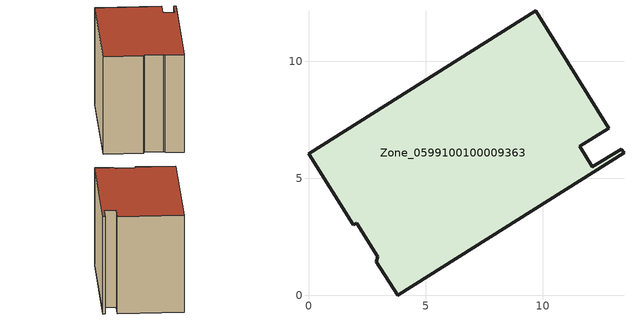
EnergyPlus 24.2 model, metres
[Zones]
Zone_0599100100009363
 floor ground (C_G): 2.96,1.63 2.05,3.07 1.91,3.02 0,6.05 9.7,12.15 12.84,7.14 11.59,6.36 12.13,5.48 13.36,6.24 13.48,6.08 3.81,0 2.9,1.43 z0
 wall outside (C_F): 9.7,12.15 0,6.05 1.91,3.02 2.05,3.07 2.96,1.63 2.9,1.43 3.81,0 13.48,6.08 13.36,6.24 12.13,5.48 11.59,6.36 12.84,7.14 9.7,12.15 z0:9.17
 roof outside (C_R): 2.9,1.43 3.81,0 13.48,6.08 13.36,6.24 12.13,5.48 11.59,6.36 12.84,7.14 9.7,12.15 0,6.05 1.91,3.02 2.05,3.07 2.96,1.63 z9.17
[BUILDING]
Pand.0599100100009363: North Axis=0; Terrain=City; Loads Convergence Tolerance Value=0.04; Temperature Convergence Tolerance Value=0.4; Solar Distribution=FullExterior; Maximum Number of Warmup Days=25; Minimum Number of Warmup Days=1
[Site:Location]
Rotterdam.The.Hague.AP_ZH_NLD Design_Conditions: Latitude=51.96; Longitude=4.45; Time Zone=1; Elevation=-4.5
[SITE:GROUNDTEMPERATURE:BUILDINGSURFACE]
18, 18, 18, 18, 18, 18, 18, 18, 18, 18, 18, 18
[MATERIAL] Thermal Absorptance=0.9; Solar Absorptance=0.7; Visible Absorptance=0.7
Name | Roughness | Thickness | Conductivity | Density | Specific Heat
G.TI.2015-2018 | MediumSmooth | 0.15 | 0.0428571 | 540 | 1210
F.TI.2015-2018 | Rough | 0.3 | 0.0666667 | 1920 | 840
R.TI.2015-2018 | MediumRough | 0.2 | 0.0333333 | 1500 | 1000
[CONSTRUCTION]
C_G: G.TI.2015-2018
C_F: F.TI.2015-2018
C_R: R.TI.2015-2018
[ZONE]
Zone_0599100100009363: Type=1; Multiplier=1; Ceiling Height=Autocalculate; Volume=Autocalculate; Floor Area=autocalculate; Part of Total Floor Area=Yes
[ZONEINFILTRATION:DESIGNFLOWRATE]
Infil_Zone_0599100100009363: Zone or ZoneList or Space or SpaceList=Zone_0599100100009363; Schedule=AlwaysOn; Design Flow Rate Calculation Method=Flow/Area; Flow Rate per Floor Area=0.0015; Constant Term Coefficient=1; Temperature Term Coefficient=0; Velocity Term Coefficient=0; Velocity Squared Term Coefficient=0
[HVACTEMPLATE:ZONE:IDEALLOADSAIRSYSTEM]
Zone_0599100100009363: Maximum Heating Supply Air Temperature=50; Minimum Cooling Supply Air Temperature=13; Maximum Heating Supply Air Humidity Ratio=0.0156; Minimum Cooling Supply Air Humidity Ratio=0.0077; Heating Limit=NoLimit; Cooling Limit=NoLimit; Dehumidification Control Type=ConstantSensibleHeatRatio; Cooling Sensible Heat Ratio=0.7; Dehumidification Setpoint=60; Humidification Control Type=None; Humidification Setpoint=30; Outdoor Air Method=None; Outdoor Air Flow Rate per Person=0.00944; Outdoor Air Flow Rate per Zone Floor Area=0; Outdoor Air Flow Rate per Zone=0; Demand Controlled Ventilation Type=None; Outdoor Air Economizer Type=NoEconomizer; Heat Recovery Type=None; Sensible Heat Recovery Effectiveness=0.7; Latent Heat Recovery Effectiveness=0.65
[ZONECONTROL:THERMOSTAT]
ThermostatControl_Zone_0599100100009363: Zone or ZoneList=Zone_0599100100009363; Control Type Schedule=DualSetpointControlType; Control 1=Thermostat_Zone_0599100100009363; Temperature Difference Between Cutout And Setpoint=0
[THERMOSTATSETPOINT:DUALSETPOINT]
Thermostat_Zone_0599100100009363: Heating Setpoint Temperature Schedule=HeatingSetpoint_Zone_0599100100009363; Cooling Setpoint Temperature Schedule=CoolingSetpoint_Zone_0599100100009363
[SCHEDULE:COMPACT]
HeatingSetpoint_Zone_0599100100009363: Through: 12/31, For: AllDays, Until: 24:00, 21
CoolingSetpoint_Zone_0599100100009363: Through: 12/31, For: AllDays, Until: 24:00, 24
DualSetpointControlType: Through: 12/31, For: AllDays, Until: 24:00, 4
AlwaysOn: Through: 12/31, For: AllDays, Until: 24:00, 1
